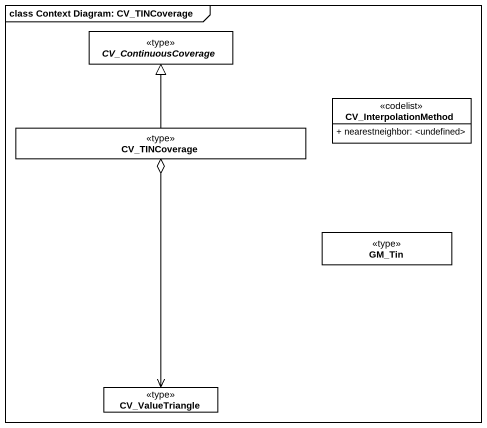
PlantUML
@startuml
mainframe class Context Diagram: CV_TINCoverage
hide circle
hide empty members
skinparam classAttributeIconSize 0
abstract class CV_ContinuousCoverage <<type>>
class CV_InterpolationMethod <<codelist>> {
  + nearestneighbor: <undefined>
}
class CV_TINCoverage <<type>>
class GM_Tin <<type>>
class CV_ValueTriangle <<type>>
CV_TINCoverage -up-|> CV_ContinuousCoverage
CV_ValueTriangle <-up-o CV_TINCoverage
@enduml
